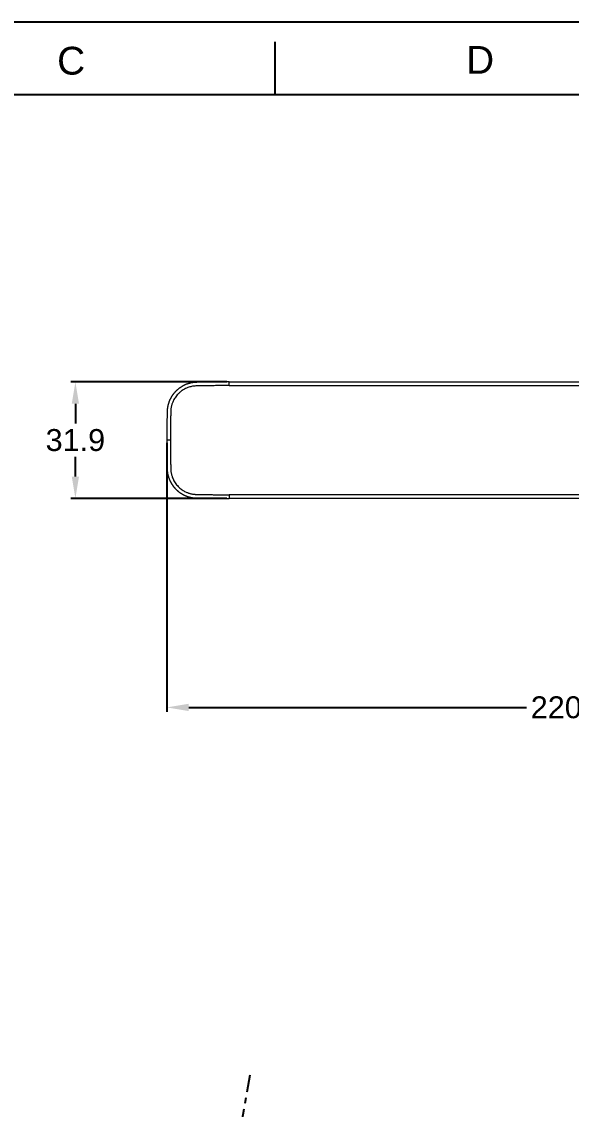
# Model space of a CAD drawing. Header units: millimetres. Extents: x 4210 to 4804, y 1409 to 2249.
# Drawn here: x 4492.7 to 4643.3, y 1951.2 to 2249.4 of the extents above; entities that cross this region are included whole.
import ezdxf

# ---------------------------------------------------------------- set-up
doc = ezdxf.new("R2010")
doc.units = ezdxf.units.MM
doc.linetypes.add('CENTER2', pattern=[28.575, 19.05, -3.175, 3.175, -3.175])
doc.styles.get("Standard").update_dxf_attribs({"font": 'arial.ttf'})
doc.dimstyles.new('사본(2) STANDARD', dxfattribs={"dimscale": 0, "dimtxt": 4, "dimasz": 4, "dimexe": 1.25, "dimexo": 0.625, "dimgap": 1.5, "dimtad": 3, "dimtih": 1, "dimtoh": 1, "dimdec": 1, "dimzin": 9, "dimdsep": 46, "dimtxsty": 'Standard', "dimcen": 2.5, "dimclrd": 3, "dimclre": 3, "dimclrt": 4, "dimadec": 0, "dimazin": 0, "dimtfac": 1, "dimtdec": 1, "dimtmove": 0, "dimatfit": 3, "dimfxl": 1.25, "dimtfill": 1, "dimtolj": 1, "dimtzin": 0, "dimarcsym": 0})

# ---------------------------------------------------------------- blocks, each defined once
blk = doc.blocks.new('*D16')
at = {"color": 3, "lineweight": -2, "transparency": 16777216}
for p, q in [((4532.5, 2133.96), (4532.5, 2060.16)), ((4752.94, 2134.06), (4752.94, 2060.16)), ((4538.5, 2061.41), (4631.06, 2061.41)), ((4746.94, 2061.41), (4654.38, 2061.41))]:
    blk.add_line(p, q, dxfattribs=at)
at = {"color": 3, "transparency": 16777216}
for points in [[(4538.5, 2062.41), (4538.5, 2060.41), (4532.5, 2061.41)], [(4746.94, 2062.41), (4746.94, 2060.41), (4752.94, 2061.41)]]:
    blk.add_solid(points, dxfattribs=at)
at = {"layer": 'Defpoints', "color": 0, "transparency": 16777216}
for p in [(4532.5, 2134.59), (4752.94, 2134.68), (4532.5, 2061.41)]:
    blk.add_point(p, dxfattribs=at)
at = {"color": 4, "transparency": 16777216, "insert": (4642.72, 2061.41), "char_height": 6, "attachment_point": 5, "bg_fill": 3, "box_fill_scale": 1.1, "bg_fill_color": 256, "bg_fill_true_color": 13158600, "bg_fill_transparency": 0}
blk.add_mtext('\\A1;220.4', dxfattribs=at)
blk = doc.blocks.new('*D19')
at = {"color": 3, "lineweight": -2, "transparency": 16777216}
for p, q in [((4548.94, 2150.65), (4506.19, 2150.65)), ((4507.44, 2144.65), (4507.44, 2139.25)), ((4507.44, 2124.72), (4507.44, 2130.12)), ((4548.94, 2118.72), (4506.19, 2118.72))]:
    blk.add_line(p, q, dxfattribs=at)
at = {"color": 3, "transparency": 16777216}
for points in [[(4506.44, 2144.65), (4508.44, 2144.65), (4507.44, 2150.65)], [(4506.44, 2124.72), (4508.44, 2124.72), (4507.44, 2118.72)]]:
    blk.add_solid(points, dxfattribs=at)
at = {"layer": 'Defpoints', "color": 0, "transparency": 16777216}
for p in [(4507.44, 2150.65), (4549.56, 2150.65), (4549.56, 2118.72)]:
    blk.add_point(p, dxfattribs=at)
at = {"color": 4, "transparency": 16777216, "insert": (4507.44, 2134.68), "char_height": 6, "attachment_point": 5, "bg_fill": 3, "box_fill_scale": 1.1, "bg_fill_color": 256, "bg_fill_true_color": 13158600, "bg_fill_transparency": 0}
blk.add_mtext('\\A1;31.9', dxfattribs=at)
blk = doc.blocks.new('*D24')
at = {"color": 3, "lineweight": -2, "transparency": 16777216}
for start, end in [(260.30866, 264.63309), (265.3667, 269.69134)]:
    blk.add_arc((4728.44, 2942.25), 1113.76, start, end, dxfattribs=at)
at = {"color": 3, "transparency": 16777216}
for points in [[(4540.78, 1843.41), (4541.12, 1845.38), (4535.04, 1845.42)], [(4722.45, 1829.51), (4722.44, 1827.51), (4728.44, 1828.5)]]:
    blk.add_solid(points, dxfattribs=at)
at = {"layer": 'Defpoints', "color": 0, "transparency": 16777216}
for p in [(4728.44, 1993.8), (4555.37, 1960.69), (4599.14, 1836.03), (4507.41, 1688.7), (4728.44, 1684.25)]:
    blk.add_point(p, dxfattribs=at)
at = {"color": 4, "transparency": 16777216, "insert": (4631.37, 1832.74), "char_height": 6, "attachment_point": 5, "bg_fill": 3, "box_fill_scale": 1.1, "bg_fill_color": 256, "bg_fill_true_color": 13158600, "bg_fill_transparency": 0}
blk.add_mtext('\\A1;10°', dxfattribs=at)

msp = doc.modelspace()

# ---------------------------------------------------------------- linework, layer by layer
at = {"color": 7, "linetype": 'Continuous'}
for p, q in [((4209.75, 2249.4), (4803.75, 2249.4)), ((4562.15, 2229.4), (4562.15, 2243.94)), ((4783.75, 2229.4), (4229.75, 2229.4))]:
    msp.add_line(p, q, dxfattribs=at)
at = {"linetype": 'Continuous', "lineweight": 13, "extrusion": (1.22465e-16, -1, 0)}
msp.add_line((4549.56, 2149.65), (4692.54, 2149.65), dxfattribs=at)
at = {"linetype": 'Continuous', "lineweight": 18, "extrusion": (1.22465e-16, -1, 0)}
msp.add_line((4533.5, 2134.68), (4532.5, 2134.68), dxfattribs=at)
at = {"color": 1, "linetype": 'CENTER2', "ltscale": 0.5}
msp.add_line((4507.41, 1688.7), (4555.37, 1960.69), dxfattribs=at)
at = {"linetype": 'Continuous', "lineweight": 18}
for points, knots in [([(4549.56, 2150.64), (4549.47, 2150.64), (4549.29, 2150.64), (4549.03, 2150.64), (4548.76, 2150.64), (4548.51, 2150.64), (4548.25, 2150.64), (4548, 2150.64), (4547.75, 2150.64), (4547.51, 2150.64), (4547.27, 2150.64), (4547.03, 2150.64), (4546.8, 2150.63), (4546.57, 2150.63), (4546.35, 2150.63), (4546.13, 2150.63), (4545.91, 2150.63), (4545.69, 2150.63), (4545.48, 2150.62), (4545.28, 2150.62), (4545.07, 2150.62), (4544.88, 2150.62), (4544.68, 2150.62), (4544.49, 2150.61), (4544.3, 2150.61), (4544.12, 2150.61), (4543.94, 2150.61), (4543.76, 2150.6), (4543.59, 2150.6), (4543.42, 2150.6), (4543.25, 2150.6), (4543.09, 2150.59), (4542.93, 2150.59), (4542.78, 2150.59), (4542.63, 2150.58), (4542.48, 2150.58), (4542.34, 2150.58), (4542.2, 2150.57), (4542.07, 2150.57), (4541.93, 2150.57), (4541.81, 2150.57), (4541.65, 2150.56), (4541.46, 2150.56), (4541.25, 2150.55), (4541.03, 2150.55), (4540.81, 2150.55), (4540.6, 2150.54), (4540.38, 2150.53), (4540.16, 2150.52), (4539.95, 2150.5), (4539.73, 2150.47), (4539.52, 2150.44), (4539.3, 2150.41), (4539.09, 2150.37), (4538.88, 2150.32), (4538.67, 2150.27), (4538.46, 2150.21), (4538.25, 2150.14), (4538.05, 2150.07), (4537.84, 2150), (4537.64, 2149.92), (4537.44, 2149.83), (4537.24, 2149.74), (4537.05, 2149.64), (4536.86, 2149.54), (4536.67, 2149.43), (4536.48, 2149.32), (4536.3, 2149.2), (4536.12, 2149.08), (4535.97, 2148.97), (4535.84, 2148.87), (4535.74, 2148.79), (4535.63, 2148.71), (4535.53, 2148.62), (4535.42, 2148.53), (4535.31, 2148.44), (4535.21, 2148.34), (4535.1, 2148.24), (4534.99, 2148.13), (4534.89, 2148.02), (4534.78, 2147.91), (4534.67, 2147.79), (4534.57, 2147.67), (4534.46, 2147.55), (4534.36, 2147.42), (4534.25, 2147.29), (4534.15, 2147.15), (4534.05, 2147.01), (4533.95, 2146.86), (4533.85, 2146.71), (4533.76, 2146.55), (4533.66, 2146.4), (4533.57, 2146.23), (4533.48, 2146.06), (4533.4, 2145.89), (4533.31, 2145.71), (4533.23, 2145.53), (4533.16, 2145.35), (4533.08, 2145.16), (4533.01, 2144.96), (4532.95, 2144.76), (4532.89, 2144.56), (4532.83, 2144.36), (4532.78, 2144.14), (4532.73, 2143.93), (4532.69, 2143.71), (4532.66, 2143.49), (4532.63, 2143.27), (4532.61, 2143.04), (4532.59, 2142.83), (4532.59, 2142.63), (4532.58, 2142.45), (4532.58, 2142.27), (4532.57, 2142.08), (4532.57, 2141.88), (4532.57, 2141.68), (4532.56, 2141.47), (4532.56, 2141.25), (4532.55, 2141.03), (4532.55, 2140.8), (4532.55, 2140.57), (4532.54, 2140.33), (4532.54, 2140.09), (4532.53, 2139.84), (4532.53, 2139.58), (4532.53, 2139.32), (4532.52, 2139.05), (4532.52, 2138.78), (4532.52, 2138.5), (4532.52, 2138.21), (4532.51, 2137.92), (4532.51, 2137.62), (4532.51, 2137.32), (4532.51, 2137.01), (4532.5, 2136.69), (4532.5, 2136.37), (4532.5, 2136.05), (4532.5, 2135.71), (4532.5, 2135.37), (4532.5, 2135.03), (4532.5, 2134.8), (4532.5, 2134.68)], [0, 0, 0, 0, 0.009186, 0.018248, 0.027185, 0.035997, 0.044683, 0.053244, 0.06168, 0.06999, 0.078173, 0.086231, 0.094162, 0.101967, 0.109646, 0.117198, 0.124623, 0.131922, 0.139093, 0.146138, 0.153055, 0.159845, 0.166507, 0.173042, 0.179449, 0.185728, 0.19188, 0.197904, 0.2038, 0.209568, 0.215208, 0.22072, 0.226104, 0.23136, 0.236488, 0.241487, 0.246359, 0.251103, 0.255718, 0.260206, 0.264565, 0.268797, 0.276202, 0.283605, 0.291006, 0.298404, 0.305799, 0.313194, 0.320592, 0.327991, 0.335392, 0.342792, 0.350193, 0.357594, 0.364995, 0.372397, 0.379802, 0.387211, 0.394622, 0.402037, 0.409455, 0.416875, 0.424297, 0.43172, 0.439144, 0.446568, 0.453992, 0.461415, 0.468839, 0.476263, 0.480637, 0.485104, 0.489664, 0.494317, 0.499063, 0.503902, 0.508834, 0.513859, 0.518976, 0.524187, 0.529489, 0.534885, 0.540372, 0.545951, 0.551623, 0.557386, 0.56324, 0.569186, 0.575223, 0.581351, 0.58757, 0.59388, 0.600281, 0.606773, 0.613356, 0.620029, 0.626793, 0.633647, 0.640591, 0.647625, 0.654748, 0.661959, 0.669259, 0.676646, 0.684122, 0.691685, 0.699337, 0.707077, 0.714904, 0.722819, 0.72874, 0.734863, 0.741188, 0.747715, 0.754444, 0.761375, 0.768507, 0.77584, 0.783375, 0.791112, 0.79905, 0.807189, 0.815531, 0.824074, 0.832819, 0.841765, 0.850913, 0.860262, 0.869812, 0.879562, 0.889513, 0.899664, 0.910016, 0.920567, 0.931318, 0.942268, 0.953418, 0.964766, 0.976313, 0.988057, 1, 1, 1, 1]), ([(4532.5, 2134.68), (4532.5, 2134.59), (4532.5, 2134.4), (4532.5, 2134.13), (4532.5, 2133.85), (4532.5, 2133.58), (4532.5, 2133.31), (4532.5, 2133.05), (4532.5, 2132.79), (4532.5, 2132.53), (4532.51, 2132.27), (4532.51, 2132.02), (4532.51, 2131.77), (4532.51, 2131.53), (4532.51, 2131.29), (4532.52, 2131.05), (4532.52, 2130.81), (4532.52, 2130.58), (4532.52, 2130.35), (4532.53, 2130.13), (4532.53, 2129.9), (4532.53, 2129.68), (4532.53, 2129.47), (4532.54, 2129.26), (4532.54, 2129.05), (4532.54, 2128.84), (4532.55, 2128.64), (4532.55, 2128.44), (4532.56, 2128.24), (4532.56, 2128.05), (4532.56, 2127.86), (4532.57, 2127.67), (4532.57, 2127.49), (4532.57, 2127.31), (4532.57, 2127.14), (4532.58, 2126.97), (4532.58, 2126.8), (4532.59, 2126.64), (4532.6, 2126.47), (4532.61, 2126.31), (4532.62, 2126.16), (4532.64, 2126), (4532.66, 2125.85), (4532.68, 2125.7), (4532.71, 2125.56), (4532.74, 2125.41), (4532.77, 2125.27), (4532.8, 2125.14), (4532.83, 2125), (4532.86, 2124.87), (4532.9, 2124.75), (4532.94, 2124.62), (4532.98, 2124.5), (4533.02, 2124.38), (4533.06, 2124.26), (4533.1, 2124.15), (4533.14, 2124.04), (4533.19, 2123.93), (4533.23, 2123.83), (4533.27, 2123.73), (4533.32, 2123.63), (4533.36, 2123.54), (4533.41, 2123.44), (4533.45, 2123.35), (4533.5, 2123.27), (4533.54, 2123.18), (4533.58, 2123.1), (4533.63, 2123.02), (4533.67, 2122.95), (4533.71, 2122.87), (4533.76, 2122.8), (4533.8, 2122.74), (4533.84, 2122.67), (4533.88, 2122.61), (4533.92, 2122.55), (4533.96, 2122.49), (4533.99, 2122.43), (4534.03, 2122.38), (4534.07, 2122.33), (4534.1, 2122.28), (4534.13, 2122.24), (4534.17, 2122.19), (4534.2, 2122.15), (4534.23, 2122.11), (4534.26, 2122.07), (4534.28, 2122.04), (4534.31, 2122.01), (4534.33, 2121.97), (4534.35, 2121.95), (4534.38, 2121.92), (4534.4, 2121.88), (4534.44, 2121.84), (4534.49, 2121.78), (4534.54, 2121.72), (4534.6, 2121.65), (4534.66, 2121.58), (4534.72, 2121.51), (4534.78, 2121.44), (4534.85, 2121.37), (4534.93, 2121.29), (4535, 2121.22), (4535.08, 2121.14), (4535.17, 2121.06), (4535.25, 2120.98), (4535.35, 2120.89), (4535.44, 2120.81), (4535.54, 2120.72), (4535.65, 2120.64), (4535.76, 2120.55), (4535.87, 2120.46), (4535.99, 2120.37), (4536.12, 2120.29), (4536.24, 2120.2), (4536.38, 2120.11), (4536.52, 2120.02), (4536.66, 2119.94), (4536.81, 2119.85), (4536.96, 2119.77), (4537.12, 2119.69), (4537.29, 2119.61), (4537.46, 2119.53), (4537.63, 2119.45), (4537.81, 2119.38), (4538, 2119.31), (4538.19, 2119.24), (4538.39, 2119.18), (4538.59, 2119.12), (4538.8, 2119.07), (4539.01, 2119.02), (4539.22, 2118.97), (4539.45, 2118.94), (4539.67, 2118.9), (4539.91, 2118.87), (4540.14, 2118.85), (4540.38, 2118.83), (4540.63, 2118.82), (4540.84, 2118.82), (4541.03, 2118.81), (4541.19, 2118.81), (4541.36, 2118.81), (4541.54, 2118.81), (4541.73, 2118.8), (4541.93, 2118.8), (4542.14, 2118.79), (4542.35, 2118.79), (4542.58, 2118.78), (4542.82, 2118.78), (4543.07, 2118.77), (4543.32, 2118.77), (4543.59, 2118.76), (4543.86, 2118.76), (4544.15, 2118.76), (4544.44, 2118.75), (4544.75, 2118.75), (4545.06, 2118.74), (4545.38, 2118.74), (4545.72, 2118.74), (4546.06, 2118.74), (4546.41, 2118.73), (4546.77, 2118.73), (4547.14, 2118.73), (4547.52, 2118.73), (4547.91, 2118.72), (4548.31, 2118.72), (4548.72, 2118.72), (4549.14, 2118.72), (4549.42, 2118.72), (4549.56, 2118.72)], [0, 0, 0, 0, 0.009563, 0.019018, 0.028364, 0.037602, 0.046731, 0.05575, 0.064661, 0.073463, 0.082155, 0.090738, 0.099211, 0.107574, 0.115827, 0.123971, 0.132004, 0.139927, 0.14774, 0.155442, 0.163034, 0.170515, 0.177886, 0.185145, 0.192294, 0.199332, 0.206259, 0.213075, 0.219781, 0.226375, 0.23286, 0.239233, 0.245496, 0.251476, 0.257369, 0.263175, 0.268895, 0.274527, 0.280074, 0.285538, 0.290916, 0.296211, 0.30142, 0.306545, 0.311585, 0.31654, 0.321411, 0.326196, 0.330897, 0.335513, 0.340043, 0.344488, 0.348848, 0.353122, 0.357311, 0.361414, 0.365431, 0.369362, 0.373207, 0.376965, 0.380638, 0.384224, 0.387723, 0.391137, 0.394464, 0.397704, 0.400858, 0.403926, 0.406906, 0.409801, 0.412609, 0.41533, 0.417964, 0.420512, 0.422973, 0.425347, 0.427635, 0.429835, 0.431949, 0.433976, 0.435916, 0.43777, 0.439536, 0.441216, 0.442808, 0.444314, 0.445733, 0.447064, 0.448309, 0.449467, 0.450537, 0.45303, 0.455658, 0.458419, 0.461315, 0.464345, 0.46751, 0.470809, 0.474242, 0.477809, 0.481511, 0.485347, 0.489317, 0.493421, 0.497659, 0.502031, 0.506538, 0.511178, 0.515953, 0.520862, 0.525905, 0.531082, 0.536393, 0.541838, 0.547418, 0.553131, 0.558979, 0.564961, 0.571076, 0.577325, 0.583706, 0.59022, 0.596866, 0.603643, 0.610551, 0.617589, 0.624758, 0.632057, 0.639487, 0.64705, 0.654745, 0.662574, 0.670535, 0.678628, 0.686852, 0.695205, 0.703693, 0.708852, 0.714337, 0.720148, 0.726284, 0.732747, 0.739536, 0.746651, 0.754092, 0.76186, 0.769954, 0.778374, 0.787121, 0.796193, 0.805591, 0.815316, 0.825365, 0.83574, 0.84644, 0.857464, 0.868813, 0.880485, 0.892479, 0.904796, 0.917436, 0.930396, 0.943678, 0.95728, 0.971201, 0.985442, 1, 1, 1, 1])]:
    msp.add_open_spline(points, degree=3, knots=knots, dxfattribs=at)
at = {"linetype": 'Continuous', "lineweight": 13}
for points, knots in [([(4549.56, 2149.65), (4549.56, 2149.71), (4549.56, 2149.78), (4549.56, 2149.91), (4549.56, 2149.98), (4549.56, 2150.1), (4549.56, 2150.16), (4549.56, 2150.27), (4549.56, 2150.32), (4549.56, 2150.41), (4549.56, 2150.45), (4549.56, 2150.53), (4549.56, 2150.56), (4549.56, 2150.6), (4549.56, 2150.62), (4549.56, 2150.64), (4549.56, 2150.65), (4549.56, 2150.64)], [0, 0, 0, 0, 0.125, 0.125, 0.25, 0.25, 0.375, 0.375, 0.5, 0.5, 0.625, 0.625, 0.75, 0.75, 0.875, 0.875, 1, 1, 1, 1]), ([(4549.56, 2149.65), (4549.25, 2149.65), (4548.64, 2149.64), (4547.76, 2149.64), (4546.94, 2149.64), (4546.17, 2149.63), (4545.46, 2149.63), (4544.8, 2149.62), (4544.19, 2149.61), (4543.64, 2149.61), (4543.13, 2149.6), (4542.67, 2149.59), (4542.25, 2149.58), (4541.87, 2149.57), (4541.52, 2149.56), (4541.16, 2149.56), (4540.8, 2149.55), (4540.41, 2149.54), (4539.99, 2149.51), (4539.53, 2149.45), (4539.03, 2149.35), (4538.49, 2149.19), (4537.91, 2148.98), (4537.3, 2148.68), (4536.69, 2148.3), (4536.11, 2147.86), (4535.58, 2147.36), (4535.12, 2146.84), (4534.75, 2146.33), (4534.46, 2145.84), (4534.23, 2145.38), (4534.05, 2144.95), (4533.91, 2144.55), (4533.8, 2144.18), (4533.72, 2143.84), (4533.66, 2143.52), (4533.62, 2143.22), (4533.59, 2142.92), (4533.57, 2142.62), (4533.57, 2142.31), (4533.56, 2141.97), (4533.56, 2141.6), (4533.55, 2141.19), (4533.54, 2140.75), (4533.53, 2140.26), (4533.53, 2139.73), (4533.52, 2139.17), (4533.51, 2138.55), (4533.51, 2137.89), (4533.5, 2137.17), (4533.5, 2136.4), (4533.5, 2135.56), (4533.5, 2134.98), (4533.5, 2134.68)], [0, 0, 0, 0, 0.03347, 0.064502, 0.093411, 0.120436, 0.145618, 0.168952, 0.190451, 0.210109, 0.227978, 0.244179, 0.258862, 0.272193, 0.284524, 0.296583, 0.309331, 0.323419, 0.339007, 0.356107, 0.374829, 0.395441, 0.41831, 0.44355, 0.470443, 0.497906, 0.525027, 0.550816, 0.574312, 0.595348, 0.614275, 0.631385, 0.646882, 0.660988, 0.673928, 0.685934, 0.697238, 0.708095, 0.71891, 0.730176, 0.742155, 0.755062, 0.769301, 0.785072, 0.802268, 0.820862, 0.84097, 0.862668, 0.886063, 0.911346, 0.93869, 0.968211, 1, 1, 1, 1]), ([(4533.5, 2134.68), (4533.5, 2134.44), (4533.5, 2133.98), (4533.5, 2133.32), (4533.5, 2132.7), (4533.5, 2132.13), (4533.51, 2131.59), (4533.51, 2131.08), (4533.52, 2130.61), (4533.52, 2130.18), (4533.53, 2129.77), (4533.53, 2129.4), (4533.54, 2129.06), (4533.54, 2128.74), (4533.55, 2128.43), (4533.55, 2128.13), (4533.56, 2127.83), (4533.56, 2127.53), (4533.56, 2127.23), (4533.57, 2126.94), (4533.58, 2126.64), (4533.6, 2126.33), (4533.64, 2125.99), (4533.7, 2125.62), (4533.79, 2125.21), (4533.92, 2124.78), (4534.09, 2124.31), (4534.31, 2123.81), (4534.6, 2123.28), (4534.96, 2122.74), (4535.37, 2122.23), (4535.82, 2121.77), (4536.28, 2121.37), (4536.73, 2121.04), (4537.16, 2120.77), (4537.57, 2120.55), (4537.95, 2120.38), (4538.3, 2120.24), (4538.62, 2120.13), (4538.93, 2120.05), (4539.23, 2119.98), (4539.54, 2119.92), (4539.85, 2119.87), (4540.16, 2119.84), (4540.46, 2119.82), (4540.78, 2119.81), (4541.12, 2119.81), (4541.49, 2119.8), (4541.9, 2119.79), (4542.35, 2119.78), (4542.84, 2119.77), (4543.37, 2119.76), (4543.95, 2119.75), (4544.58, 2119.75), (4545.26, 2119.74), (4546, 2119.73), (4546.8, 2119.73), (4547.66, 2119.72), (4548.59, 2119.72), (4549.23, 2119.72), (4549.56, 2119.72)], [0, 0, 0, 0, 0.025313, 0.048732, 0.070462, 0.090742, 0.109772, 0.127617, 0.144252, 0.159724, 0.174055, 0.187208, 0.199249, 0.210426, 0.221092, 0.231605, 0.242198, 0.2529, 0.263488, 0.273796, 0.284316, 0.295833, 0.308538, 0.322434, 0.337659, 0.354375, 0.372766, 0.393002, 0.415444, 0.439892, 0.464631, 0.488354, 0.510679, 0.531343, 0.550219, 0.56735, 0.582782, 0.596618, 0.609159, 0.620867, 0.632242, 0.643662, 0.655232, 0.666741, 0.677922, 0.689154, 0.701182, 0.714269, 0.728701, 0.744565, 0.761778, 0.780551, 0.801022, 0.82329, 0.847408, 0.873438, 0.901546, 0.931923, 0.964703, 1, 1, 1, 1]), ([(4549.56, 2119.72), (4549.56, 2119.66), (4549.56, 2119.6), (4549.56, 2119.48), (4549.56, 2119.42), (4549.56, 2119.29), (4549.56, 2119.23), (4549.56, 2119.12), (4549.56, 2119.06), (4549.56, 2118.96), (4549.56, 2118.92), (4549.56, 2118.84), (4549.56, 2118.81), (4549.56, 2118.76), (4549.56, 2118.74), (4549.56, 2118.72), (4549.56, 2118.72), (4549.56, 2118.72)], [0, 0, 0, 0, 0.125, 0.125, 0.25, 0.25, 0.375, 0.375, 0.5, 0.5, 0.625, 0.625, 0.75, 0.75, 0.875, 0.875, 1, 1, 1, 1])]:
    msp.add_open_spline(points, degree=3, knots=knots, dxfattribs=at)
at = {"linetype": 'Continuous', "lineweight": 18}
for points in [[(4549.56, 2150.64), (4597.22, 2150.64), (4644.88, 2150.64), (4692.54, 2150.64)], [(4692.54, 2118.72), (4644.88, 2118.72), (4597.22, 2118.72), (4549.56, 2118.72)]]:
    msp.add_open_spline(points, degree=3, dxfattribs=at)
at = {"linetype": 'Continuous', "lineweight": 13}
msp.add_open_spline([(4692.54, 2119.72), (4549.56, 2119.72)], degree=1, dxfattribs=at)

# ---------------------------------------------------------------- texts
at = {"char_height": 7.62, "attachment_point": 5}
for s, insert in [('C', (4506.28, 2238.67)), ('D', (4618.36, 2238.95))]:
    msp.add_mtext_dynamic_manual_height_columns(s, width=10, gutter_width=12.5, heights=[0], dxfattribs=dict(at, insert=insert))

# ---------------------------------------------------------------- next in the draw order: dimensions: what is measured, and where the dimension line sits
dim = msp.add_linear_dim(base=(4532.5, 2061.41), p1=(4752.94, 2134.68), p2=(4532.5, 2134.59), dimstyle='사본(2) STANDARD', override={"dimscale": 1, "dimtxt": 6, "dimasz": 6, "dimtad": 0})
dim.commit()
dim.dimension.update_dxf_attribs({"geometry": '*D16', "text_midpoint": (4642.72, 2061.41)})
dim = msp.add_angular_dim_2l(base=(4599.14, 1836.03), line1=((4728.44, 1684.25), (4728.44, 1993.8)), line2=((4507.41, 1688.7), (4555.37, 1960.69)), dimstyle='사본(2) STANDARD', override={"dimscale": 1, "dimtxt": 6, "dimasz": 6, "dimtad": 0})
dim.commit()
dim.dimension.update_dxf_attribs({"geometry": '*D24', "text_midpoint": (4631.37, 1832.74)})

# ---------------------------------------------------------------- next in the draw order: dimensions: what is measured, and where the dimension line sits
dim = msp.add_linear_dim(base=(4507.44, 2150.65), p1=(4549.56, 2118.72), p2=(4549.56, 2150.65), angle=90, dimstyle='사본(2) STANDARD', override={"dimscale": 1, "dimtxt": 6, "dimasz": 6, "dimtad": 0})
dim.commit()
dim.dimension.update_dxf_attribs({"geometry": '*D19', "text_midpoint": (4507.44, 2134.68)})

doc.saveas('drawing.dxf')
